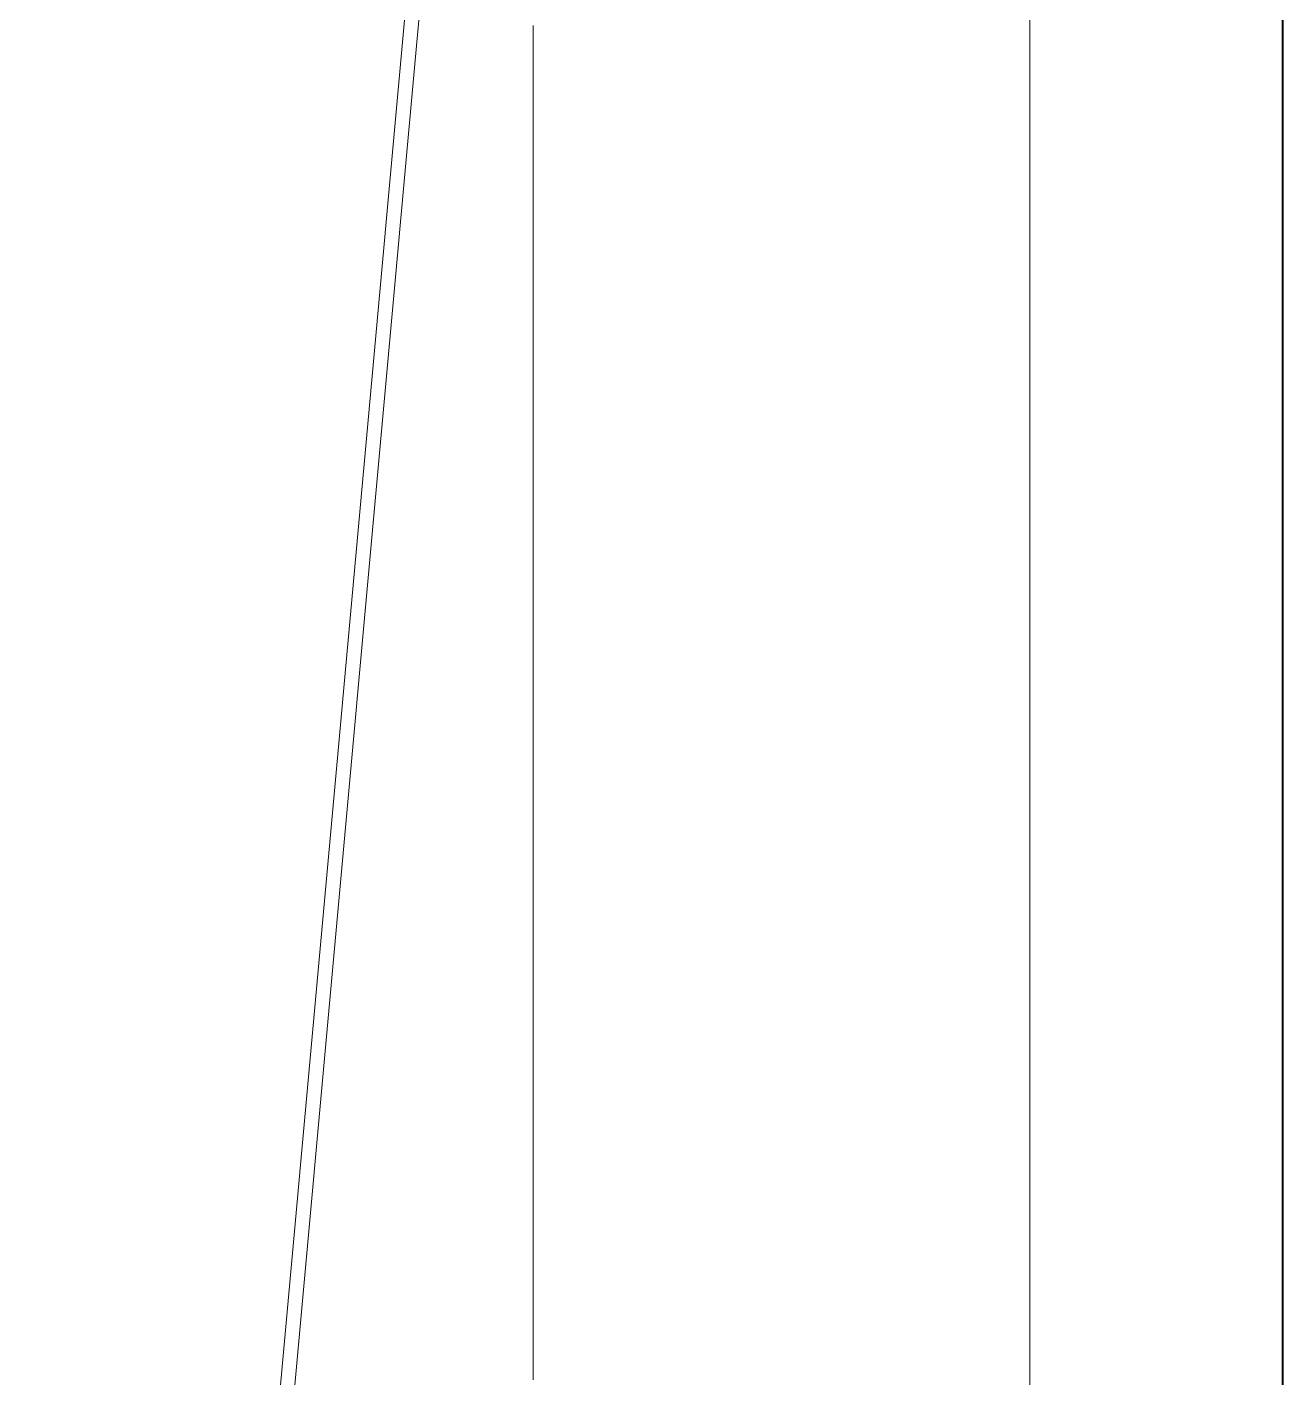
# Model space of a CAD drawing. Extents: x 65572 to 72871, y 30718 to 33858.
# Drawn here: x 65708.02 to 65710.501, y 31707.921 to 31710.59 of the extents above; entities that cross this region are included whole.
import ezdxf

# ---------------------------------------------------------------- set-up
doc = ezdxf.new("R2010")
doc.units = 0
doc.header["$LTSCALE"] = 0.5
doc.header["$MEASUREMENT"] = 0
for name, color, linetype, lineweight in [('Framing', 142, 'CONTINUOUS', 13), ('Layout', 154, 'CONTINUOUS', 5), ('Structure', 7, 'CONTINUOUS', 40)]:
    doc.layers.add(name, color=color, linetype=linetype, lineweight=lineweight)

msp = doc.modelspace()

# ---------------------------------------------------------------- linework, layer by layer
at = {"layer": 'Framing'}
msp.add_line((65710.001499, 31646.573358), (65710.001499, 31987.019194), dxfattribs=at)
at = {"layer": 'Layout', "linetype": 'ByBlock'}
for p, q in [((65708.020398, 31702.39902), (65709.020403, 31713.399074)), ((65708.020398, 31702.39902), (65709.020081, 31713.395532)), ((65709.020403, 31713.090537), (65708.020398, 31702.090483))]:
    msp.add_line(p, q, dxfattribs=at)
msp.add_lwpolyline([(65709.020081, 31707.917837), (65709.020081, 31707.92306), (65709.020081, 31707.928283), (65709.020081, 31707.933506), (65709.020081, 31707.938729), (65709.020081, 31707.943952), (65709.020081, 31707.949175), (65709.020081, 31707.954397), (65709.020081, 31707.95962), (65709.020081, 31707.964843), (65709.020081, 31707.970066), (65709.020081, 31707.975289), (65709.020081, 31707.980512), (65709.020081, 31707.985735), (65709.020081, 31707.990957), (65709.020081, 31707.99618), (65709.020081, 31708.001403), (65709.020081, 31708.006626), (65709.020081, 31708.011849), (65709.020081, 31708.017072), (65709.020081, 31708.022294), (65709.020081, 31708.027517), (65709.020081, 31708.03274), (65709.020081, 31708.037963), (65709.020081, 31708.043186), (65709.020081, 31708.048409), (65709.020081, 31708.053632), (65709.020081, 31708.058854), (65709.020081, 31708.064077), (65709.020081, 31708.0693), (65709.020081, 31708.074523), (65709.020081, 31708.079746), (65709.020081, 31708.084969), (65709.020081, 31708.090192), (65709.020081, 31708.095414), (65709.020081, 31708.100637), (65709.020081, 31708.10586), (65709.020081, 31708.111083), (65709.020081, 31708.116306), (65709.020081, 31708.121529), (65709.020081, 31708.126751), (65709.020081, 31708.131974), (65709.020081, 31708.137197), (65709.020081, 31708.14242), (65709.020081, 31708.147643), (65709.020081, 31708.152866), (65709.020081, 31708.158089), (65709.020081, 31708.163311), (65709.020081, 31708.168534), (65709.020081, 31708.173757), (65709.020081, 31708.17898), (65709.020081, 31708.184203), (65709.020081, 31708.189426), (65709.020081, 31708.194649), (65709.020081, 31708.199871), (65709.020081, 31708.205094), (65709.020081, 31708.210317), (65709.020081, 31708.21554), (65709.020081, 31708.220763), (65709.020081, 31708.225986), (65709.020081, 31708.231208), (65709.020081, 31708.236431), (65709.020081, 31708.241654), (65709.020081, 31708.246877), (65709.020081, 31708.2521), (65709.020081, 31708.257323), (65709.020081, 31708.262546), (65709.020081, 31708.267768), (65709.020081, 31708.272991), (65709.020081, 31708.278214), (65709.020081, 31708.283437), (65709.020081, 31708.28866), (65709.020081, 31708.293883), (65709.020081, 31708.299106), (65709.020081, 31708.304328), (65709.020081, 31708.309551), (65709.020081, 31708.314774), (65709.020081, 31708.319997), (65709.020081, 31708.32522), (65709.020081, 31708.330443), (65709.020081, 31708.335665), (65709.020081, 31708.340888), (65709.020081, 31708.346111), (65709.020081, 31708.351334), (65709.020081, 31708.356557), (65709.020081, 31708.36178), (65709.020081, 31708.367003), (65709.020081, 31708.372225), (65709.020081, 31708.377448), (65709.020081, 31708.382671), (65709.020081, 31708.387894), (65709.020081, 31708.393117), (65709.020081, 31708.39834), (65709.020081, 31708.403563), (65709.020081, 31708.408785), (65709.020081, 31708.414008), (65709.020081, 31708.419231), (65709.020081, 31708.424454), (65709.020081, 31708.429677), (65709.020081, 31708.4349), (65709.020081, 31708.440122), (65709.020081, 31708.445345), (65709.020081, 31708.450568), (65709.020081, 31708.455791), (65709.020081, 31708.461014), (65709.020081, 31708.466237), (65709.020081, 31708.47146), (65709.020081, 31708.476682), (65709.020081, 31708.481905), (65709.020081, 31708.487128), (65709.020081, 31708.492351), (65709.020081, 31708.497574), (65709.020081, 31708.502797), (65709.020081, 31708.50802), (65709.020081, 31708.513242), (65709.020081, 31708.518465), (65709.020081, 31708.523688), (65709.020081, 31708.528911), (65709.020081, 31708.534134), (65709.020081, 31708.539357), (65709.020081, 31708.544579), (65709.020081, 31708.549802), (65709.020081, 31708.555025), (65709.020081, 31708.560248), (65709.020081, 31708.565471), (65709.020081, 31708.570694), (65709.020081, 31708.575917), (65709.020081, 31708.581139), (65709.020081, 31708.586362), (65709.020081, 31708.591585), (65709.020081, 31708.596808), (65709.020081, 31708.602031), (65709.020081, 31708.607254), (65709.020081, 31708.612477), (65709.020081, 31708.617699), (65709.020081, 31708.622922), (65709.020081, 31708.628145), (65709.020081, 31708.633368), (65709.020081, 31708.638591), (65709.020081, 31708.643814), (65709.020081, 31708.649036), (65709.020081, 31708.654259), (65709.020081, 31708.659482), (65709.020081, 31708.664705), (65709.020081, 31708.669928), (65709.020081, 31708.675151), (65709.020081, 31708.680374), (65709.020081, 31708.685596), (65709.020081, 31708.690819), (65709.020081, 31708.696042), (65709.020081, 31708.701265), (65709.020081, 31708.706488), (65709.020081, 31708.711711), (65709.020081, 31708.716934), (65709.020081, 31708.722156), (65709.020081, 31708.727379), (65709.020081, 31708.732602), (65709.020081, 31708.737825), (65709.020081, 31708.743048), (65709.020081, 31708.748271), (65709.020081, 31708.753493), (65709.020081, 31708.758716), (65709.020081, 31708.763939), (65709.020081, 31708.769162), (65709.020081, 31708.774385), (65709.020081, 31708.779608), (65709.020081, 31708.784831), (65709.020081, 31708.790053), (65709.020081, 31708.795276), (65709.020081, 31708.800499), (65709.020081, 31708.805722), (65709.020081, 31708.810945), (65709.020081, 31708.816168), (65709.020081, 31708.821391), (65709.020081, 31708.826613), (65709.020081, 31708.831836), (65709.020081, 31708.837059), (65709.020081, 31708.842282), (65709.020081, 31708.847505), (65709.020081, 31708.852728), (65709.020081, 31708.85795), (65709.020081, 31708.863173), (65709.020081, 31708.868396), (65709.020081, 31708.873619), (65709.020081, 31708.878842), (65709.020081, 31708.883204), (65709.020081, 31708.887565), (65709.020081, 31708.891927), (65709.020081, 31708.896288), (65709.020081, 31708.90065), (65709.020081, 31708.905012), (65709.020081, 31708.909373), (65709.020081, 31708.913735), (65709.020081, 31708.918097), (65709.020081, 31708.922458), (65709.020081, 31708.92682), (65709.020081, 31708.931182), (65709.020081, 31708.935543), (65709.020081, 31708.939905), (65709.020081, 31708.944267), (65709.020081, 31708.948628), (65709.020081, 31708.95299), (65709.020081, 31708.957352), (65709.020081, 31708.961713), (65709.020081, 31708.966075), (65709.020081, 31708.970437), (65709.020081, 31708.974798), (65709.020081, 31708.97916), (65709.020081, 31708.983521), (65709.020081, 31708.987883), (65709.020081, 31708.992245), (65709.020081, 31708.996606), (65709.020081, 31709.000968), (65709.020081, 31709.00533), (65709.020081, 31709.009691), (65709.020081, 31709.014053), (65709.020081, 31709.018415), (65709.020081, 31709.022776), (65709.020081, 31709.027138), (65709.020081, 31709.0315), (65709.020081, 31709.035861), (65709.020081, 31709.040223), (65709.020081, 31709.044585), (65709.020081, 31709.048946), (65709.020081, 31709.053308), (65709.020081, 31709.057669), (65709.020081, 31709.062031), (65709.020081, 31709.066393), (65709.020081, 31709.070754), (65709.020081, 31709.075116), (65709.020081, 31709.079478), (65709.020081, 31709.083839), (65709.020081, 31709.088201), (65709.020081, 31709.092563), (65709.020081, 31709.096924), (65709.020081, 31709.101286), (65709.020081, 31709.105648), (65709.020081, 31709.110009), (65709.020081, 31709.114371), (65709.020081, 31709.118733), (65709.020081, 31709.123094), (65709.020081, 31709.127456), (65709.020081, 31709.131817), (65709.020081, 31709.136179), (65709.020081, 31709.140541), (65709.020081, 31709.144902), (65709.020081, 31709.149264), (65709.020081, 31709.153626), (65709.020081, 31709.157987), (65709.020081, 31709.162349), (65709.020081, 31709.166711), (65709.020081, 31709.171072), (65709.020081, 31709.175434), (65709.020081, 31709.179796), (65709.020081, 31709.184157), (65709.020081, 31709.188519), (65709.020081, 31709.192881), (65709.020081, 31709.197242), (65709.020081, 31709.201604), (65709.020081, 31709.205965), (65709.020081, 31709.210327), (65709.020081, 31709.214689), (65709.020081, 31709.21905), (65709.020081, 31709.223412), (65709.020081, 31709.227774), (65709.020081, 31709.232135), (65709.020081, 31709.236497), (65709.020081, 31709.240859), (65709.020081, 31709.24522), (65709.020081, 31709.249582), (65709.020081, 31709.253944), (65709.020081, 31709.258305), (65709.020081, 31709.262667), (65709.020081, 31709.267029), (65709.020081, 31709.27139), (65709.020081, 31709.275752), (65709.020081, 31709.280114), (65709.020081, 31709.284475), (65709.020081, 31709.288837), (65709.020081, 31709.293198), (65709.020081, 31709.29756), (65709.020081, 31709.301922), (65709.020081, 31709.306283), (65709.020081, 31709.310645), (65709.020081, 31709.315007), (65709.020081, 31709.319368), (65709.020081, 31709.32373), (65709.020081, 31709.328092), (65709.020081, 31709.332453), (65709.020081, 31709.336815), (65709.020081, 31709.341177), (65709.020081, 31709.345538), (65709.020081, 31709.3499), (65709.020081, 31709.354262), (65709.020081, 31709.358623), (65709.020081, 31709.362985), (65709.020081, 31709.367346), (65709.020081, 31709.371708), (65709.020081, 31709.37607), (65709.020081, 31709.380431), (65709.020081, 31709.384793), (65709.020081, 31709.389155), (65709.020081, 31709.393516), (65709.020081, 31709.397878), (65709.020081, 31709.40224), (65709.020081, 31709.406601), (65709.020081, 31709.410963), (65709.020081, 31709.415325), (65709.020081, 31709.419686), (65709.020081, 31709.424048), (65709.020081, 31709.42841), (65709.020081, 31709.432771), (65709.020081, 31709.437133), (65709.020081, 31709.441494), (65709.020081, 31709.445856), (65709.020081, 31709.450218), (65709.020081, 31709.454579), (65709.020081, 31709.458941), (65709.020081, 31709.463303), (65709.020081, 31709.467664), (65709.020081, 31709.472026), (65709.020081, 31709.476388), (65709.020081, 31709.480749), (65709.020081, 31709.485111), (65709.020081, 31709.489473), (65709.020081, 31709.493834), (65709.020081, 31709.498196), (65709.020081, 31709.502558), (65709.020081, 31709.506919), (65709.020081, 31709.511281), (65709.020081, 31709.515642), (65709.020081, 31709.520004), (65709.020081, 31709.524366), (65709.020081, 31709.528727), (65709.020081, 31709.533089), (65709.020081, 31709.537451), (65709.020081, 31709.541812), (65709.020081, 31709.546174), (65709.020081, 31709.550536), (65709.020081, 31709.554897), (65709.020081, 31709.559259), (65709.020081, 31709.563621), (65709.020081, 31709.567982), (65709.020081, 31709.572344), (65709.020081, 31709.576706), (65709.020081, 31709.581067), (65709.020081, 31709.585429), (65709.020081, 31709.589791), (65709.020081, 31709.594152), (65709.020081, 31709.598514), (65709.020081, 31709.602875), (65709.020081, 31709.607237), (65709.020081, 31709.611599), (65709.020081, 31709.61596), (65709.020081, 31709.620322), (65709.020081, 31709.624684), (65709.020081, 31709.629045), (65709.020081, 31709.633407), (65709.020081, 31709.637769), (65709.020081, 31709.64213), (65709.020081, 31709.646492), (65709.020081, 31709.650854), (65709.020081, 31709.655215), (65709.020081, 31709.659577), (65709.020081, 31709.663939), (65709.020081, 31709.6683), (65709.020081, 31709.672662), (65709.020081, 31709.677023), (65709.020081, 31709.681385), (65709.020081, 31709.685747), (65709.020081, 31709.690108), (65709.020081, 31709.69447), (65709.020081, 31709.698832), (65709.020081, 31709.703193), (65709.020081, 31709.707555), (65709.020081, 31709.711917), (65709.020081, 31709.716278), (65709.020081, 31709.72064), (65709.020081, 31709.725002), (65709.020081, 31709.729363), (65709.020081, 31709.733725), (65709.020081, 31709.738087), (65709.020081, 31709.742448), (65709.020081, 31709.74681), (65709.020081, 31709.751171), (65709.020081, 31709.755533), (65709.020081, 31709.759895), (65709.020081, 31709.764256), (65709.020081, 31709.768618), (65709.020081, 31709.77298), (65709.020081, 31709.777341), (65709.020081, 31709.781703), (65709.020081, 31709.786065), (65709.020081, 31709.790426), (65709.020081, 31709.794788), (65709.020081, 31709.79915), (65709.020081, 31709.803511), (65709.020081, 31709.807873), (65709.020081, 31709.812235), (65709.020081, 31709.816596), (65709.020081, 31709.820958), (65709.020081, 31709.825319), (65709.020081, 31709.829681), (65709.020081, 31709.834043), (65709.020081, 31709.838404), (65709.020081, 31709.842766), (65709.020081, 31709.847128), (65709.020081, 31709.851489), (65709.020081, 31709.855851), (65709.020081, 31709.860213), (65709.020081, 31709.864574), (65709.020081, 31709.868936), (65709.020081, 31709.873298), (65709.020081, 31709.877659), (65709.020081, 31709.882021), (65709.020081, 31709.886383), (65709.020081, 31709.890744), (65709.020081, 31709.895106), (65709.020081, 31709.899468), (65709.020081, 31709.903829), (65709.020081, 31709.908191), (65709.020081, 31709.912552), (65709.020081, 31709.916914), (65709.020081, 31709.921276), (65709.020081, 31709.925637), (65709.020081, 31709.929999), (65709.020081, 31709.934361), (65709.020081, 31709.938722), (65709.020081, 31709.943084), (65709.020081, 31709.947446), (65709.020081, 31709.951807), (65709.020081, 31709.956169), (65709.020081, 31709.960531), (65709.020081, 31709.964892), (65709.020081, 31709.969254), (65709.020081, 31709.973616), (65709.020081, 31709.977977), (65709.020081, 31709.982339), (65709.020081, 31709.9867), (65709.020081, 31709.991062), (65709.020081, 31709.995424), (65709.020081, 31709.999785), (65709.020081, 31710.004147), (65709.020081, 31710.008509), (65709.020081, 31710.01287), (65709.020081, 31710.017232), (65709.020081, 31710.021594), (65709.020081, 31710.025955), (65709.020081, 31710.030317), (65709.020081, 31710.034679), (65709.020081, 31710.03904), (65709.020081, 31710.043402), (65709.020081, 31710.047764), (65709.020081, 31710.052125), (65709.020081, 31710.056487), (65709.020081, 31710.060848), (65709.020081, 31710.06521), (65709.020081, 31710.069572), (65709.020081, 31710.073933), (65709.020081, 31710.078295), (65709.020081, 31710.082657), (65709.020081, 31710.087018), (65709.020081, 31710.09138), (65709.020081, 31710.095742), (65709.020081, 31710.100103), (65709.020081, 31710.104465), (65709.020081, 31710.108827), (65709.020081, 31710.113188), (65709.020081, 31710.11755), (65709.020081, 31710.121912), (65709.020081, 31710.126273), (65709.020081, 31710.130635), (65709.020081, 31710.134996), (65709.020081, 31710.139358), (65709.020081, 31710.14372), (65709.020081, 31710.148081), (65709.020081, 31710.152443), (65709.020081, 31710.156805), (65709.020081, 31710.161166), (65709.020081, 31710.165528), (65709.020081, 31710.16989), (65709.020081, 31710.174251), (65709.020081, 31710.178613), (65709.020081, 31710.182975), (65709.020081, 31710.187336), (65709.020081, 31710.191698), (65709.020081, 31710.19606), (65709.020081, 31710.200421), (65709.020081, 31710.204783), (65709.020081, 31710.209145), (65709.020081, 31710.213506), (65709.020081, 31710.217868), (65709.020081, 31710.222229), (65709.020081, 31710.226591), (65709.020081, 31710.230953), (65709.020081, 31710.235314), (65709.020081, 31710.239676), (65709.020081, 31710.244038), (65709.020081, 31710.248399), (65709.020081, 31710.252761), (65709.020081, 31710.257123), (65709.020081, 31710.261484), (65709.020081, 31710.265846), (65709.020081, 31710.270208), (65709.020081, 31710.274569), (65709.020081, 31710.278931), (65709.020081, 31710.283293), (65709.020081, 31710.287654), (65709.020081, 31710.292016), (65709.020081, 31710.296377), (65709.020081, 31710.300739), (65709.020081, 31710.305101), (65709.020081, 31710.309462), (65709.020081, 31710.313824), (65709.020081, 31710.318186), (65709.020081, 31710.322547), (65709.020081, 31710.326909), (65709.020081, 31710.331271), (65709.020081, 31710.335632), (65709.020081, 31710.339994), (65709.020081, 31710.344356), (65709.020081, 31710.348717), (65709.020081, 31710.353079), (65709.020081, 31710.357441), (65709.020081, 31710.361802), (65709.020081, 31710.366164), (65709.020081, 31710.370525), (65709.020081, 31710.374887), (65709.020081, 31710.379249), (65709.020081, 31710.38361), (65709.020081, 31710.387972), (65709.020081, 31710.392334), (65709.020081, 31710.396695), (65709.020081, 31710.401057), (65709.020081, 31710.405419), (65709.020081, 31710.40978), (65709.020081, 31710.414142), (65709.020081, 31710.418504), (65709.020081, 31710.422865), (65709.020081, 31710.427227), (65709.020081, 31710.431589), (65709.020081, 31710.43595), (65709.020081, 31710.440312), (65709.020081, 31710.444673), (65709.020081, 31710.449035), (65709.020081, 31710.453397), (65709.020081, 31710.457758), (65709.020081, 31710.46212), (65709.020081, 31710.466482), (65709.020081, 31710.470843), (65709.020081, 31710.475205), (65709.020081, 31710.479567), (65709.020081, 31710.483928), (65709.020081, 31710.48829), (65709.020081, 31710.492652), (65709.020081, 31710.497013), (65709.020081, 31710.501375), (65709.020081, 31710.505737), (65709.020081, 31710.510098), (65709.020081, 31710.51446), (65709.020081, 31710.518822), (65709.020081, 31710.523183), (65709.020081, 31710.527545), (65709.020081, 31710.531906), (65709.020081, 31710.536268), (65709.020081, 31710.54063), (65709.020081, 31710.544991), (65709.020081, 31710.549353), (65709.020081, 31710.553715), (65709.020081, 31710.558076), (65709.020081, 31710.562438), (65709.020081, 31710.5668), (65709.020081, 31710.571161), (65709.020081, 31710.575523), (65709.020081, 31710.579885), (65709.020081, 31710.584246), (65709.020081, 31710.588608), (65709.020081, 31710.59297)], dxfattribs=at)
at = {"layer": 'Layout', "linetype": 'ByBlock', "flags": 128}
msp.add_lwpolyline([(65709.020403, 31707.919615), (65709.020403, 31707.92484), (65709.020403, 31707.930064), (65709.020403, 31707.935289), (65709.020403, 31707.940513), (65709.020403, 31707.945738), (65709.020403, 31707.950962), (65709.020403, 31707.956187), (65709.020403, 31707.961411), (65709.020403, 31707.966636), (65709.020403, 31707.97186), (65709.020403, 31707.977085), (65709.020403, 31707.982309), (65709.020403, 31707.987534), (65709.020403, 31707.992759), (65709.020403, 31707.997983), (65709.020403, 31708.003208), (65709.020403, 31708.008432), (65709.020403, 31708.013657), (65709.020403, 31708.018881), (65709.020403, 31708.024106), (65709.020403, 31708.02933), (65709.020403, 31708.034555), (65709.020403, 31708.039779), (65709.020403, 31708.045004), (65709.020403, 31708.050228), (65709.020403, 31708.055453), (65709.020403, 31708.060677), (65709.020403, 31708.065902), (65709.020403, 31708.071127), (65709.020403, 31708.076351), (65709.020403, 31708.081576), (65709.020403, 31708.0868), (65709.020403, 31708.092025), (65709.020403, 31708.097249), (65709.020403, 31708.102474), (65709.020403, 31708.107698), (65709.020403, 31708.112923), (65709.020403, 31708.118147), (65709.020403, 31708.123372), (65709.020403, 31708.128596), (65709.020403, 31708.133821), (65709.020403, 31708.139045), (65709.020403, 31708.14427), (65709.020403, 31708.149495), (65709.020403, 31708.154719), (65709.020403, 31708.159944), (65709.020403, 31708.165168), (65709.020403, 31708.170393), (65709.020403, 31708.175617), (65709.020403, 31708.180842), (65709.020403, 31708.186066), (65709.020403, 31708.191291), (65709.020403, 31708.196515), (65709.020403, 31708.20174), (65709.020403, 31708.206964), (65709.020403, 31708.212189), (65709.020403, 31708.217413), (65709.020403, 31708.222638), (65709.020403, 31708.227863), (65709.020403, 31708.233087), (65709.020403, 31708.238312), (65709.020403, 31708.243536), (65709.020403, 31708.248761), (65709.020403, 31708.253985), (65709.020403, 31708.25921), (65709.020403, 31708.264434), (65709.020403, 31708.269659), (65709.020403, 31708.274883), (65709.020403, 31708.280108), (65709.020403, 31708.285332), (65709.020403, 31708.290557), (65709.020403, 31708.295781), (65709.020403, 31708.301006), (65709.020403, 31708.30623), (65709.020403, 31708.311455), (65709.020403, 31708.31668), (65709.020403, 31708.321904), (65709.020403, 31708.327129), (65709.020403, 31708.332353), (65709.020403, 31708.337578), (65709.020403, 31708.342802), (65709.020403, 31708.348027), (65709.020403, 31708.353251), (65709.020403, 31708.358476), (65709.020403, 31708.3637), (65709.020403, 31708.368925), (65709.020403, 31708.374149), (65709.020403, 31708.379374), (65709.020403, 31708.384598), (65709.020403, 31708.389823), (65709.020403, 31708.395048), (65709.020403, 31708.400272), (65709.020403, 31708.405497), (65709.020403, 31708.410721), (65709.020403, 31708.415946), (65709.020403, 31708.42117), (65709.020403, 31708.426395), (65709.020403, 31708.431619), (65709.020403, 31708.436844), (65709.020403, 31708.442068), (65709.020403, 31708.447293), (65709.020403, 31708.452517), (65709.020403, 31708.457742), (65709.020403, 31708.462966), (65709.020403, 31708.468191), (65709.020403, 31708.473416), (65709.020403, 31708.47864), (65709.020403, 31708.483865), (65709.020403, 31708.489089), (65709.020403, 31708.494314), (65709.020403, 31708.499538), (65709.020403, 31708.504763), (65709.020403, 31708.509987), (65709.020403, 31708.515212), (65709.020403, 31708.520436), (65709.020403, 31708.525661), (65709.020403, 31708.530885), (65709.020403, 31708.53611), (65709.020403, 31708.541334), (65709.020403, 31708.546559), (65709.020403, 31708.551784), (65709.020403, 31708.557008), (65709.020403, 31708.562233), (65709.020403, 31708.567457), (65709.020403, 31708.572682), (65709.020403, 31708.577906), (65709.020403, 31708.583131), (65709.020403, 31708.588355), (65709.020403, 31708.59358), (65709.020403, 31708.598804), (65709.020403, 31708.604029), (65709.020403, 31708.609253), (65709.020403, 31708.614478), (65709.020403, 31708.619702), (65709.020403, 31708.624927), (65709.020403, 31708.630152), (65709.020403, 31708.635376), (65709.020403, 31708.640601), (65709.020403, 31708.645825), (65709.020403, 31708.65105), (65709.020403, 31708.656274), (65709.020403, 31708.661499), (65709.020403, 31708.666723), (65709.020403, 31708.671948), (65709.020403, 31708.677172), (65709.020403, 31708.682397), (65709.020403, 31708.687621), (65709.020403, 31708.692846), (65709.020403, 31708.69807), (65709.020403, 31708.703295), (65709.020403, 31708.708519), (65709.020403, 31708.713744), (65709.020403, 31708.718969), (65709.020403, 31708.724193), (65709.020403, 31708.729418), (65709.020403, 31708.734642), (65709.020403, 31708.739867), (65709.020403, 31708.745091), (65709.020403, 31708.750316), (65709.020403, 31708.75554), (65709.020403, 31708.760765), (65709.020403, 31708.765989), (65709.020403, 31708.771214), (65709.020403, 31708.776438), (65709.020403, 31708.781663), (65709.020403, 31708.786887), (65709.020403, 31708.792112), (65709.020403, 31708.797337), (65709.020403, 31708.802561), (65709.020403, 31708.807786), (65709.020403, 31708.81301), (65709.020403, 31708.818235), (65709.020403, 31708.823459), (65709.020403, 31708.828684), (65709.020403, 31708.833908), (65709.020403, 31708.839133), (65709.020403, 31708.844357), (65709.020403, 31708.849582), (65709.020403, 31708.854806), (65709.020403, 31708.860031), (65709.020403, 31708.865255), (65709.020403, 31708.87048), (65709.020403, 31708.875705), (65709.020403, 31708.880929), (65709.020403, 31708.885292), (65709.020403, 31708.889655), (65709.020403, 31708.894018), (65709.020403, 31708.898381), (65709.020403, 31708.902744), (65709.020403, 31708.907107), (65709.020403, 31708.91147), (65709.020403, 31708.915833), (65709.020403, 31708.920197), (65709.020403, 31708.92456), (65709.020403, 31708.928923), (65709.020403, 31708.933286), (65709.020403, 31708.937649), (65709.020403, 31708.942012), (65709.020403, 31708.946375), (65709.020403, 31708.950738), (65709.020403, 31708.955101), (65709.020403, 31708.959464), (65709.020403, 31708.963827), (65709.020403, 31708.96819), (65709.020403, 31708.972553), (65709.020403, 31708.976916), (65709.020403, 31708.981279), (65709.020403, 31708.985642), (65709.020403, 31708.990005), (65709.020403, 31708.994368), (65709.020403, 31708.998731), (65709.020403, 31709.003095), (65709.020403, 31709.007458), (65709.020403, 31709.011821), (65709.020403, 31709.016184), (65709.020403, 31709.020547), (65709.020403, 31709.02491), (65709.020403, 31709.029273), (65709.020403, 31709.033636), (65709.020403, 31709.037999), (65709.020403, 31709.042362), (65709.020403, 31709.046725), (65709.020403, 31709.051088), (65709.020403, 31709.055451), (65709.020403, 31709.059814), (65709.020403, 31709.064177), (65709.020403, 31709.06854), (65709.020403, 31709.072903), (65709.020403, 31709.077266), (65709.020403, 31709.081629), (65709.020403, 31709.085993), (65709.020403, 31709.090356), (65709.020403, 31709.094719), (65709.020403, 31709.099082), (65709.020403, 31709.103445), (65709.020403, 31709.107808), (65709.020403, 31709.112171), (65709.020403, 31709.116534), (65709.020403, 31709.120897), (65709.020403, 31709.12526), (65709.020403, 31709.129623), (65709.020403, 31709.133986), (65709.020403, 31709.138349), (65709.020403, 31709.142712), (65709.020403, 31709.147075), (65709.020403, 31709.151438), (65709.020403, 31709.155801), (65709.020403, 31709.160164), (65709.020403, 31709.164527), (65709.020403, 31709.168891), (65709.020403, 31709.173254), (65709.020403, 31709.177617), (65709.020403, 31709.18198), (65709.020403, 31709.186343), (65709.020403, 31709.190706), (65709.020403, 31709.195069), (65709.020403, 31709.199432), (65709.020403, 31709.203795), (65709.020403, 31709.208158), (65709.020403, 31709.212521), (65709.020403, 31709.216884), (65709.020403, 31709.221247), (65709.020403, 31709.22561), (65709.020403, 31709.229973), (65709.020403, 31709.234336), (65709.020403, 31709.238699), (65709.020403, 31709.243062), (65709.020403, 31709.247426), (65709.020403, 31709.251789), (65709.020403, 31709.256152), (65709.020403, 31709.260515), (65709.020403, 31709.264878), (65709.020403, 31709.269241), (65709.020403, 31709.273604), (65709.020403, 31709.277967), (65709.020403, 31709.28233), (65709.020403, 31709.286693), (65709.020403, 31709.291056), (65709.020403, 31709.295419), (65709.020403, 31709.299782), (65709.020403, 31709.304145), (65709.020403, 31709.308508), (65709.020403, 31709.312871), (65709.020403, 31709.317234), (65709.020403, 31709.321597), (65709.020403, 31709.32596), (65709.020403, 31709.330324), (65709.020403, 31709.334687), (65709.020403, 31709.33905), (65709.020403, 31709.343413), (65709.020403, 31709.347776), (65709.020403, 31709.352139), (65709.020403, 31709.356502), (65709.020403, 31709.360865), (65709.020403, 31709.365228), (65709.020403, 31709.369591), (65709.020403, 31709.373954), (65709.020403, 31709.378317), (65709.020403, 31709.38268), (65709.020403, 31709.387043), (65709.020403, 31709.391406), (65709.020403, 31709.395769), (65709.020403, 31709.400132), (65709.020403, 31709.404495), (65709.020403, 31709.408858), (65709.020403, 31709.413222), (65709.020403, 31709.417585), (65709.020403, 31709.421948), (65709.020403, 31709.426311), (65709.020403, 31709.430674), (65709.020403, 31709.435037), (65709.020403, 31709.4394), (65709.020403, 31709.443763), (65709.020403, 31709.448126), (65709.020403, 31709.452489), (65709.020403, 31709.456852), (65709.020403, 31709.461215), (65709.020403, 31709.465578), (65709.020403, 31709.469941), (65709.020403, 31709.474304), (65709.020403, 31709.478667), (65709.020403, 31709.48303), (65709.020403, 31709.487393), (65709.020403, 31709.491756), (65709.020403, 31709.49612), (65709.020403, 31709.500483), (65709.020403, 31709.504846), (65709.020403, 31709.509209), (65709.020403, 31709.513572), (65709.020403, 31709.517935), (65709.020403, 31709.522298), (65709.020403, 31709.526661), (65709.020403, 31709.531024), (65709.020403, 31709.535387), (65709.020403, 31709.53975), (65709.020403, 31709.544113), (65709.020403, 31709.548476), (65709.020403, 31709.552839), (65709.020403, 31709.557202), (65709.020403, 31709.561565), (65709.020403, 31709.565928), (65709.020403, 31709.570291), (65709.020403, 31709.574654), (65709.020403, 31709.579018), (65709.020403, 31709.583381), (65709.020403, 31709.587744), (65709.020403, 31709.592107), (65709.020403, 31709.59647), (65709.020403, 31709.600833), (65709.020403, 31709.605196), (65709.020403, 31709.609559), (65709.020403, 31709.613922), (65709.020403, 31709.618285), (65709.020403, 31709.622648), (65709.020403, 31709.627011), (65709.020403, 31709.631374), (65709.020403, 31709.635737), (65709.020403, 31709.6401), (65709.020403, 31709.644463), (65709.020403, 31709.648826), (65709.020403, 31709.653189), (65709.020403, 31709.657552), (65709.020403, 31709.661916), (65709.020403, 31709.666279), (65709.020403, 31709.670642), (65709.020403, 31709.675005), (65709.020403, 31709.679368), (65709.020403, 31709.683731), (65709.020403, 31709.688094), (65709.020403, 31709.692457), (65709.020403, 31709.69682), (65709.020403, 31709.701183), (65709.020403, 31709.705546), (65709.020403, 31709.709909), (65709.020403, 31709.714272), (65709.020403, 31709.718635), (65709.020403, 31709.722998), (65709.020403, 31709.727361), (65709.020403, 31709.731724), (65709.020403, 31709.736087), (65709.020403, 31709.74045), (65709.020403, 31709.744814), (65709.020403, 31709.749177), (65709.020403, 31709.75354), (65709.020403, 31709.757903), (65709.020403, 31709.762266), (65709.020403, 31709.766629), (65709.020403, 31709.770992), (65709.020403, 31709.775355), (65709.020403, 31709.779718), (65709.020403, 31709.784081), (65709.020403, 31709.788444), (65709.020403, 31709.792807), (65709.020403, 31709.79717), (65709.020403, 31709.801533), (65709.020403, 31709.805896), (65709.020403, 31709.810259), (65709.020403, 31709.814622), (65709.020403, 31709.818985), (65709.020403, 31709.823348), (65709.020403, 31709.827712), (65709.020403, 31709.832075), (65709.020403, 31709.836438), (65709.020403, 31709.840801), (65709.020403, 31709.845164), (65709.020403, 31709.849527), (65709.020403, 31709.85389), (65709.020403, 31709.858253), (65709.020403, 31709.862616), (65709.020403, 31709.866979), (65709.020403, 31709.871342), (65709.020403, 31709.875705), (65709.020403, 31709.880068), (65709.020403, 31709.884431), (65709.020403, 31709.888794), (65709.020403, 31709.893157), (65709.020403, 31709.89752), (65709.020403, 31709.901883), (65709.020403, 31709.906246), (65709.020403, 31709.91061), (65709.020403, 31709.914973), (65709.020403, 31709.919336), (65709.020403, 31709.923699), (65709.020403, 31709.928062), (65709.020403, 31709.932425), (65709.020403, 31709.936788), (65709.020403, 31709.941151), (65709.020403, 31709.945514), (65709.020403, 31709.949877), (65709.020403, 31709.95424), (65709.020403, 31709.958603), (65709.020403, 31709.962966), (65709.020403, 31709.967329), (65709.020403, 31709.971692), (65709.020403, 31709.976055), (65709.020403, 31709.980418), (65709.020403, 31709.984781), (65709.020403, 31709.989144), (65709.020403, 31709.993508), (65709.020403, 31709.997871), (65709.020403, 31710.002234), (65709.020403, 31710.006597), (65709.020403, 31710.01096), (65709.020403, 31710.015323), (65709.020403, 31710.019686), (65709.020403, 31710.024049), (65709.020403, 31710.028412), (65709.020403, 31710.032775), (65709.020403, 31710.037138), (65709.020403, 31710.041501), (65709.020403, 31710.045864), (65709.020403, 31710.050227), (65709.020403, 31710.05459), (65709.020403, 31710.058953), (65709.020403, 31710.063316), (65709.020403, 31710.067679), (65709.020403, 31710.072042), (65709.020403, 31710.076406), (65709.020403, 31710.080769), (65709.020403, 31710.085132), (65709.020403, 31710.089495), (65709.020403, 31710.093858), (65709.020403, 31710.098221), (65709.020403, 31710.102584), (65709.020403, 31710.106947), (65709.020403, 31710.11131), (65709.020403, 31710.115673), (65709.020403, 31710.120036), (65709.020403, 31710.124399), (65709.020403, 31710.128762), (65709.020403, 31710.133125), (65709.020403, 31710.137488), (65709.020403, 31710.141851), (65709.020403, 31710.146214), (65709.020403, 31710.150577), (65709.020403, 31710.15494), (65709.020403, 31710.159304), (65709.020403, 31710.163667), (65709.020403, 31710.16803), (65709.020403, 31710.172393), (65709.020403, 31710.176756), (65709.020403, 31710.181119), (65709.020403, 31710.185482), (65709.020403, 31710.189845), (65709.020403, 31710.194208), (65709.020403, 31710.198571), (65709.020403, 31710.202934), (65709.020403, 31710.207297), (65709.020403, 31710.21166), (65709.020403, 31710.216023), (65709.020403, 31710.220386), (65709.020403, 31710.224749), (65709.020403, 31710.229112), (65709.020403, 31710.233475), (65709.020403, 31710.237838), (65709.020403, 31710.242202), (65709.020403, 31710.246565), (65709.020403, 31710.250928), (65709.020403, 31710.255291), (65709.020403, 31710.259654), (65709.020403, 31710.264017), (65709.020403, 31710.26838), (65709.020403, 31710.272743), (65709.020403, 31710.277106), (65709.020403, 31710.281469), (65709.020403, 31710.285832), (65709.020403, 31710.290195), (65709.020403, 31710.294558), (65709.020403, 31710.298921), (65709.020403, 31710.303284), (65709.020403, 31710.307647), (65709.020403, 31710.31201), (65709.020403, 31710.316373), (65709.020403, 31710.320736), (65709.020403, 31710.3251), (65709.020403, 31710.329463), (65709.020403, 31710.333826), (65709.020403, 31710.338189), (65709.020403, 31710.342552), (65709.020403, 31710.346915), (65709.020403, 31710.351278), (65709.020403, 31710.355641), (65709.020403, 31710.360004), (65709.020403, 31710.364367), (65709.020403, 31710.36873), (65709.020403, 31710.373093), (65709.020403, 31710.377456), (65709.020403, 31710.381819), (65709.020403, 31710.386182), (65709.020403, 31710.390545), (65709.020403, 31710.394908), (65709.020403, 31710.399271), (65709.020403, 31710.403634), (65709.020403, 31710.407998), (65709.020403, 31710.412361), (65709.020403, 31710.416724), (65709.020403, 31710.421087), (65709.020403, 31710.42545), (65709.020403, 31710.429813), (65709.020403, 31710.434176), (65709.020403, 31710.438539), (65709.020403, 31710.442902), (65709.020403, 31710.447265), (65709.020403, 31710.451628), (65709.020403, 31710.455991), (65709.020403, 31710.460354), (65709.020403, 31710.464717), (65709.020403, 31710.46908), (65709.020403, 31710.473443), (65709.020403, 31710.477806), (65709.020403, 31710.482169), (65709.020403, 31710.486532), (65709.020403, 31710.490896), (65709.020403, 31710.495259), (65709.020403, 31710.499622), (65709.020403, 31710.503985), (65709.020403, 31710.508348), (65709.020403, 31710.512711), (65709.020403, 31710.517074), (65709.020403, 31710.521437), (65709.020403, 31710.5258), (65709.020403, 31710.530163), (65709.020403, 31710.534526), (65709.020403, 31710.538889), (65709.020403, 31710.543252), (65709.020403, 31710.547615), (65709.020403, 31710.551978), (65709.020403, 31710.556341), (65709.020403, 31710.560704), (65709.020403, 31710.565067), (65709.020403, 31710.56943), (65709.020403, 31710.573794), (65709.020403, 31710.578157), (65709.020403, 31710.58252), (65709.020403, 31710.586883), (65709.020403, 31710.591246)], dxfattribs=at)
at = {"layer": 'Structure'}
msp.add_line((65710.50134, 31628.376301), (65710.50134, 32004.756404), dxfattribs=at)

doc.saveas('drawing.dxf')
